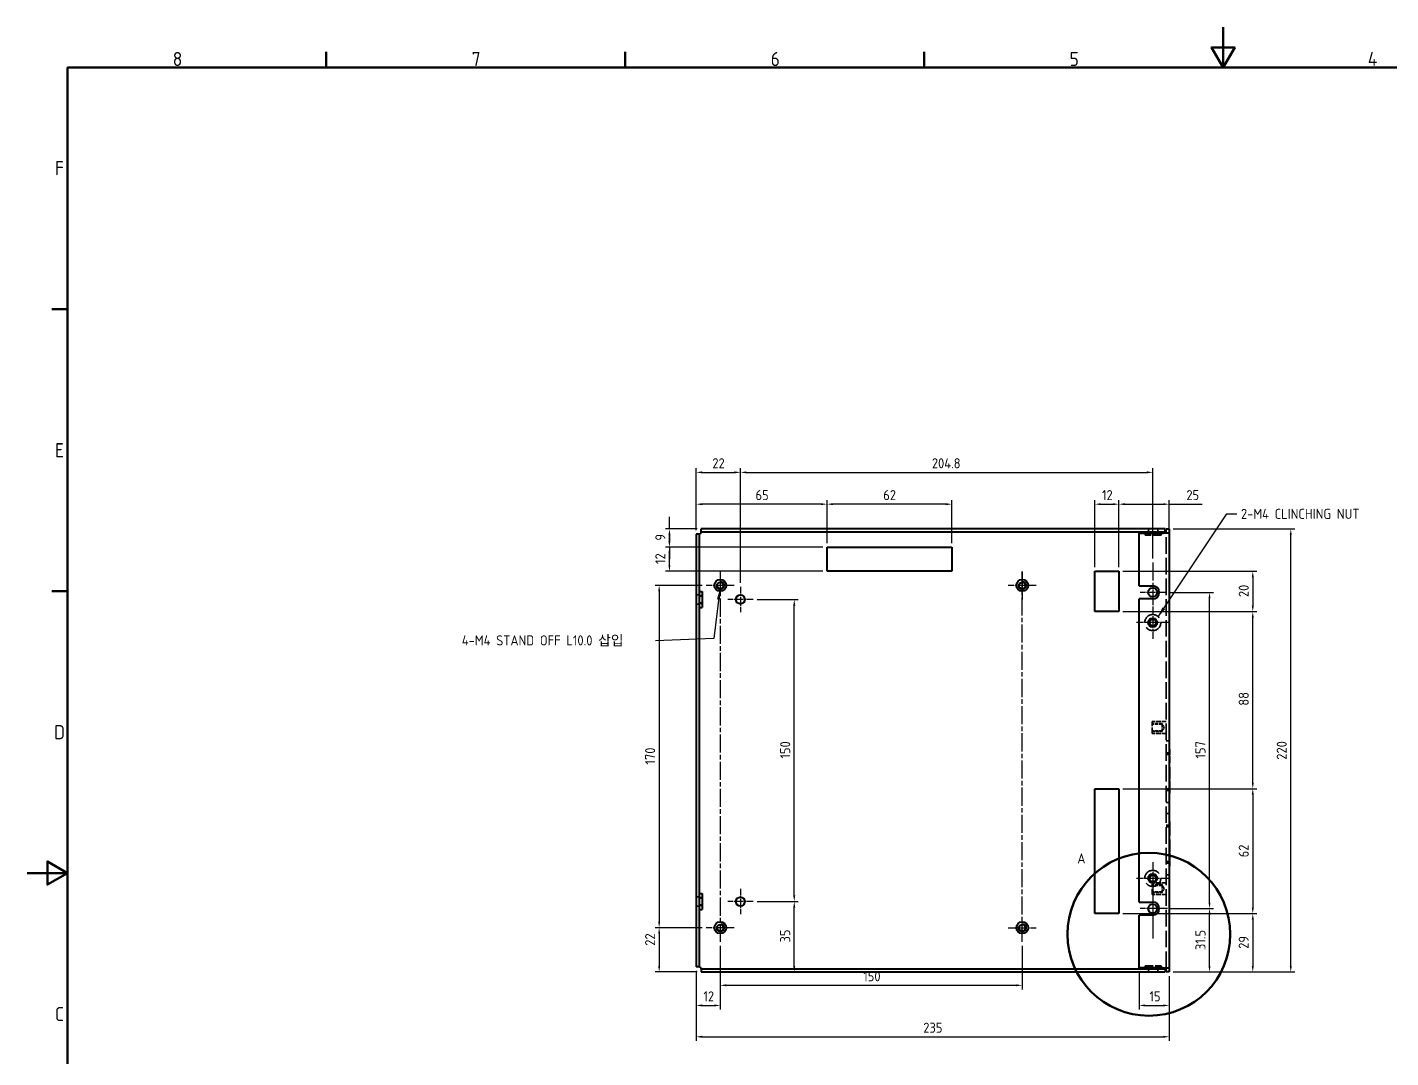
# Model space of a CAD drawing. Header units: millimetres. Extents: x 0 to 1188, y 0 to 840.
# Drawn here: x 0 to 677, y 328 to 840 of the extents above; entities that cross this region are included whole.
import ezdxf

# ---------------------------------------------------------------- set-up
doc = ezdxf.new("R2010")
doc.units = ezdxf.units.MM
doc.header["$LTSCALE"] = 2
doc.linetypes.add('CHAIN', pattern=[0.3543, 0.2362, -0.0295, 0.0591, -0.0295])
doc.linetypes.add('DASHED', pattern=[0.2067, 0.1654, -0.0413])
doc.layers.get('0').update_dxf_attribs({"color": 3, "lineweight": 25})
for name, color, linetype, lineweight in [('가려진 것(ISO)', 2, 'DASHED', 35), ('가시적인 것(ISO)', 3, 'Continuous', 40), ('가시적인 좁은 것(ISO)', 3, 'Continuous', 35), ('경계(ISO)', 7, 'Continuous', 50), ('기호(ISO)', 5, 'Continuous', 25), ('상세 경계(JIS)', 3, 'Continuous', 50), ('중심 표식(ISO)', 1, 'Continuous', 25), ('중심선(ISO)', 1, 'Continuous', 25), ('치수(ISO)', 2, 'Continuous', 25)]:
    doc.layers.add(name, color=color, linetype=linetype, lineweight=lineweight)
doc.styles.add('ISO Proportiona M2B', font='isocp.shx')
doc.styles.add('문자 텍스트_PSTEK_POSCO', font='isocp.shx')
doc.styles.add('치수 텍스트_PSTEK_POSCO', font='isocp.shx')
doc.dimstyles.new('치수_PSTEK_POSCO', dxfattribs={"dimscale": 2, "dimtxt": 2.5, "dimasz": 1.5, "dimexe": 1, "dimexo": 1, "dimgap": 1, "dimtad": 1, "dimrnd": 1e-08, "dimdsep": 46, "dimtxsty": '치수 텍스트_PSTEK_POSCO', "dimcen": 0.09, "dimdle": 10, "dimclrd": 7, "dimclre": 7, "dimclrt": 2, "dimadec": 1, "dimazin": 2, "dimtfac": 1, "dimtmove": 0, "dimatfit": 3, "dimfxl": 0, "dimtolj": 1, "dimlwd": -1, "dimlwe": -1, "dimarcsym": 0})
doc.dimstyles.new('치수_PSTEK_POSCO$7', dxfattribs={"dimscale": 2, "dimtxt": 2.5, "dimasz": 2.5, "dimexe": 1, "dimexo": 1, "dimgap": 1, "dimtad": 1, "dimrnd": 1e-08, "dimdsep": 46, "dimtxsty": '치수 텍스트_PSTEK_POSCO', "dimcen": 0.09, "dimdle": 10, "dimclrd": 7, "dimclre": 7, "dimclrt": 2, "dimadec": 1, "dimazin": 2, "dimtfac": 1, "dimtmove": 0, "dimatfit": 3, "dimfxl": 0, "dimtolj": 1, "dimlwd": -1, "dimlwe": -1, "dimarcsym": 0})

# ---------------------------------------------------------------- blocks, each defined once
blk = doc.blocks.new('경계 Default Border')
at = {"layer": '경계(ISO)'}
for p, q in [((74.25, 410), (74.25, 413.9)), ((148.5, 410), (148.5, 413.9)), ((222.75, 410), (222.75, 413.9)), ((10, 350), (6.1, 350)), ((10, 280), (6.1, 280))]:
    blk.add_line(p, q, dxfattribs=at)
at = {"layer": '경계(ISO)', "flags": 128}
for points in [[(297, 420), (297, 410), (294.11, 415), (299.89, 415), (297, 410)], [(10, 10), (10, 410), (584, 410), (584, 10), (10, 10)], [(0, 210), (10, 210), (5, 212.89), (5, 207.11), (10, 210)]]:
    blk.add_lwpolyline(points, dxfattribs=at)
at = {"layer": '경계(ISO)', "color": 2, "char_height": 3.5, "attachment_point": 7, "style": '문자 텍스트_PSTEK_POSCO'}
for s, insert in [('8', (36.13, 410.37)), ('7', (110.38, 410.39)), ('6', (184.63, 410.37)), ('5', (258.88, 410.37)), ('4', (332.93, 410.4)), ('F', (6.85, 383.25)), ('E', (6.85, 313.22)), ('D', (6.66, 243.22)), ('C', (6.85, 173.22))]:
    blk.add_mtext(s, dxfattribs=dict(at, insert=insert))
blk = doc.blocks.new('*D27')
at = {"layer": 'Defpoints', "color": 0, "transparency": 16777216}
for p in [(332.24, 373.4), (567.24, 370.84), (567.24, 338.67)]:
    blk.add_point(p, dxfattribs=at)
at = {"layer": '치수(ISO)', "color": 7, "transparency": 16777216}
for p, q in [((332.24, 371.4), (332.24, 336.67)), ((567.24, 368.84), (567.24, 336.67)), ((335.24, 338.67), (564.24, 338.67))]:
    blk.add_line(p, q, dxfattribs=at)
for points in [[(335.24, 339.17), (335.24, 338.17), (332.24, 338.67)], [(564.24, 339.17), (564.24, 338.17), (567.24, 338.67)]]:
    blk.add_solid(points, dxfattribs=at)
at = {"layer": '치수(ISO)', "color": 2, "transparency": 16777216, "insert": (445.07, 343.17), "char_height": 5, "attachment_point": 4, "style": '치수 텍스트_PSTEK_POSCO'}
blk.add_mtext('\\A1;235', dxfattribs=at)
blk = doc.blocks.new('*D28')
at = {"layer": 'Defpoints', "color": 0, "transparency": 16777216}
for p in [(344.24, 385.89), (332.24, 373.4), (344.24, 354.23)]:
    blk.add_point(p, dxfattribs=at)
at = {"layer": '치수(ISO)', "color": 7, "transparency": 16777216}
for p, q in [((344.24, 383.89), (344.24, 352.23)), ((332.24, 371.4), (332.24, 352.23)), ((335.24, 354.23), (341.24, 354.23))]:
    blk.add_line(p, q, dxfattribs=at)
for points in [[(335.24, 354.73), (335.24, 353.73), (332.24, 354.23)], [(341.24, 354.73), (341.24, 353.73), (344.24, 354.23)]]:
    blk.add_solid(points, dxfattribs=at)
at = {"layer": '치수(ISO)', "color": 2, "transparency": 16777216, "insert": (335.84, 358.73), "char_height": 5, "attachment_point": 4, "style": '치수 텍스트_PSTEK_POSCO'}
blk.add_mtext('\\A1;12', dxfattribs=at)
blk = doc.blocks.new('*D29')
at = {"layer": 'Defpoints', "color": 0, "transparency": 16777216}
for p in [(344.24, 385.89), (494.24, 385.89), (494.24, 364.23)]:
    blk.add_point(p, dxfattribs=at)
at = {"layer": '치수(ISO)', "color": 7, "transparency": 16777216}
for p, q in [((344.24, 383.89), (344.24, 362.23)), ((494.24, 383.89), (494.24, 362.23)), ((347.24, 364.23), (491.24, 364.23))]:
    blk.add_line(p, q, dxfattribs=at)
for points in [[(347.24, 364.73), (347.24, 363.73), (344.24, 364.23)], [(491.24, 364.73), (491.24, 363.73), (494.24, 364.23)]]:
    blk.add_solid(points, dxfattribs=at)
at = {"layer": '치수(ISO)', "color": 2, "transparency": 16777216, "insert": (415.24, 368.73), "char_height": 5, "attachment_point": 4, "style": '치수 텍스트_PSTEK_POSCO'}
blk.add_mtext('\\A1;150', dxfattribs=at)
blk = doc.blocks.new('*D30')
at = {"layer": 'Defpoints', "color": 0, "transparency": 16777216}
for p in [(552.24, 372.84), (567.24, 370.84), (567.24, 354.23)]:
    blk.add_point(p, dxfattribs=at)
at = {"layer": '치수(ISO)', "color": 7, "transparency": 16777216}
for p, q in [((552.24, 370.84), (552.24, 352.23)), ((567.24, 368.84), (567.24, 352.23)), ((555.24, 354.23), (564.24, 354.23))]:
    blk.add_line(p, q, dxfattribs=at)
for points in [[(555.24, 354.73), (555.24, 353.73), (552.24, 354.23)], [(564.24, 354.73), (564.24, 353.73), (567.24, 354.23)]]:
    blk.add_solid(points, dxfattribs=at)
at = {"layer": '치수(ISO)', "color": 2, "transparency": 16777216, "insert": (557.39, 358.73), "char_height": 5, "attachment_point": 4, "style": '치수 텍스트_PSTEK_POSCO'}
blk.add_mtext('\\A1;15', dxfattribs=at)
blk = doc.blocks.new('*D31')
at = {"layer": 'Defpoints', "color": 0, "transparency": 16777216}
for p in [(337.29, 562.84), (313.88, 392.84), (337.29, 392.84)]:
    blk.add_point(p, dxfattribs=at)
at = {"layer": '치수(ISO)', "color": 7, "transparency": 16777216}
for p, q in [((335.29, 562.84), (311.88, 562.84)), ((313.88, 559.84), (313.88, 395.84)), ((335.29, 392.84), (311.88, 392.84))]:
    blk.add_line(p, q, dxfattribs=at)
for points in [[(313.38, 559.84), (314.38, 559.84), (313.88, 562.84)], [(313.38, 395.84), (314.38, 395.84), (313.88, 392.84)]]:
    blk.add_solid(points, dxfattribs=at)
at = {"layer": '치수(ISO)', "color": 2, "transparency": 16777216, "insert": (309.38, 473.84), "char_height": 5, "attachment_point": 4, "rotation": 90, "style": '치수 텍스트_PSTEK_POSCO'}
blk.add_mtext('\\A1;170', dxfattribs=at)
blk = doc.blocks.new('*D32')
at = {"layer": 'Defpoints', "color": 0, "transparency": 16777216}
for p in [(337.29, 392.84), (313.88, 370.84), (334.8, 370.84)]:
    blk.add_point(p, dxfattribs=at)
at = {"layer": '치수(ISO)', "color": 7, "transparency": 16777216}
for p, q in [((335.29, 392.84), (311.88, 392.84)), ((313.88, 389.84), (313.88, 373.84)), ((332.8, 370.84), (311.88, 370.84))]:
    blk.add_line(p, q, dxfattribs=at)
for points in [[(313.38, 389.84), (314.38, 389.84), (313.88, 392.84)], [(313.38, 373.84), (314.38, 373.84), (313.88, 370.84)]]:
    blk.add_solid(points, dxfattribs=at)
at = {"layer": '치수(ISO)', "color": 2, "transparency": 16777216, "insert": (309.38, 383.88), "char_height": 5, "attachment_point": 4, "rotation": 90, "style": '치수 텍스트_PSTEK_POSCO'}
blk.add_mtext('\\A1;22', dxfattribs=at)
blk = doc.blocks.new('*D33')
at = {"layer": 'Defpoints', "color": 0, "transparency": 16777216}
for p in [(567.24, 590.84), (627.6, 590.84), (567.24, 370.84)]:
    blk.add_point(p, dxfattribs=at)
at = {"layer": '치수(ISO)', "color": 7, "transparency": 16777216}
for p, q in [((569.24, 590.84), (629.6, 590.84)), ((627.6, 373.84), (627.6, 587.84)), ((569.24, 370.84), (629.6, 370.84))]:
    blk.add_line(p, q, dxfattribs=at)
for points in [[(627.1, 587.84), (628.1, 587.84), (627.6, 590.84)], [(627.1, 373.84), (628.1, 373.84), (627.6, 370.84)]]:
    blk.add_solid(points, dxfattribs=at)
at = {"layer": '치수(ISO)', "color": 2, "transparency": 16777216, "insert": (623.1, 476.27), "char_height": 5, "attachment_point": 4, "rotation": 90, "style": '치수 텍스트_PSTEK_POSCO'}
blk.add_mtext('\\A1;220', dxfattribs=at)
blk = doc.blocks.new('*D34')
at = {"layer": 'Defpoints', "color": 0, "transparency": 16777216}
for p in [(565.29, 402.34), (587.24, 402.34), (567.24, 370.84)]:
    blk.add_point(p, dxfattribs=at)
at = {"layer": '치수(ISO)', "color": 7, "transparency": 16777216}
for p, q in [((567.29, 402.34), (589.24, 402.34)), ((587.24, 373.84), (587.24, 399.34)), ((569.24, 370.84), (589.24, 370.84))]:
    blk.add_line(p, q, dxfattribs=at)
for points in [[(586.74, 399.34), (587.74, 399.34), (587.24, 402.34)], [(586.74, 373.84), (587.74, 373.84), (587.24, 370.84)]]:
    blk.add_solid(points, dxfattribs=at)
at = {"layer": '치수(ISO)', "color": 2, "transparency": 16777216, "insert": (582.74, 381.74), "char_height": 5, "attachment_point": 4, "rotation": 90, "style": '치수 텍스트_PSTEK_POSCO'}
blk.add_mtext('\\A1;31.5', dxfattribs=at)
blk = doc.blocks.new('*D35')
at = {"layer": 'Defpoints', "color": 0, "transparency": 16777216}
for p in [(565.29, 559.34), (587.24, 559.34), (566.29, 402.34)]:
    blk.add_point(p, dxfattribs=at)
at = {"layer": '치수(ISO)', "color": 7, "transparency": 16777216}
for p, q in [((567.29, 559.34), (589.24, 559.34)), ((587.24, 405.34), (587.24, 556.34)), ((568.29, 402.34), (589.24, 402.34))]:
    blk.add_line(p, q, dxfattribs=at)
for points in [[(586.74, 556.34), (587.74, 556.34), (587.24, 559.34)], [(586.74, 405.34), (587.74, 405.34), (587.24, 402.34)]]:
    blk.add_solid(points, dxfattribs=at)
at = {"layer": '치수(ISO)', "color": 2, "transparency": 16777216, "insert": (582.74, 476.84), "char_height": 5, "attachment_point": 4, "rotation": 90, "style": '치수 텍스트_PSTEK_POSCO'}
blk.add_mtext('\\A1;157', dxfattribs=at)
blk = doc.blocks.new('2dDetail0')
at = {"layer": '상세 경계(JIS)'}
blk.add_circle((278.56, 194.79), 20.22, dxfattribs=at)
at = {"layer": '상세 경계(JIS)', "insert": (260.79, 212.36), "char_height": 2.5, "attachment_point": 7, "style": 'ISO Proportiona M2B'}
blk.add_mtext('A', dxfattribs=at)
blk = doc.blocks.new('*D45')
at = {"layer": 'Defpoints', "color": 0, "transparency": 16777216}
for p in [(542.24, 603.16), (530.24, 569.84), (542.24, 569.84)]:
    blk.add_point(p, dxfattribs=at)
at = {"layer": '치수(ISO)', "color": 7, "transparency": 16777216}
for p, q in [((530.24, 571.84), (530.24, 605.16)), ((533.24, 603.16), (539.24, 603.16)), ((542.24, 571.84), (542.24, 605.16))]:
    blk.add_line(p, q, dxfattribs=at)
for points in [[(533.24, 603.66), (533.24, 602.66), (530.24, 603.16)], [(539.24, 603.66), (539.24, 602.66), (542.24, 603.16)]]:
    blk.add_solid(points, dxfattribs=at)
at = {"layer": '치수(ISO)', "color": 2, "transparency": 16777216, "insert": (533.84, 607.66), "char_height": 5, "attachment_point": 4, "style": '치수 텍스트_PSTEK_POSCO'}
blk.add_mtext('\\A1;12', dxfattribs=at)
blk = doc.blocks.new('*D46')
at = {"layer": 'Defpoints', "color": 0, "transparency": 16777216}
for p in [(542.24, 461.84), (542.24, 399.84), (608.72, 399.84)]:
    blk.add_point(p, dxfattribs=at)
at = {"layer": '치수(ISO)', "color": 7, "transparency": 16777216}
for p, q in [((544.24, 461.84), (610.72, 461.84)), ((608.72, 458.84), (608.72, 402.84)), ((544.24, 399.84), (610.72, 399.84))]:
    blk.add_line(p, q, dxfattribs=at)
for points in [[(608.22, 458.84), (609.22, 458.84), (608.72, 461.84)], [(608.22, 402.84), (609.22, 402.84), (608.72, 399.84)]]:
    blk.add_solid(points, dxfattribs=at)
at = {"layer": '치수(ISO)', "color": 2, "transparency": 16777216, "insert": (604.22, 427.79), "char_height": 5, "attachment_point": 4, "rotation": 90, "style": '치수 텍스트_PSTEK_POSCO'}
blk.add_mtext('\\A1;62', dxfattribs=at)
blk = doc.blocks.new('*D47')
at = {"layer": 'Defpoints', "color": 0, "transparency": 16777216}
for p in [(567.24, 603.16), (567.24, 588.84), (542.24, 569.84)]:
    blk.add_point(p, dxfattribs=at)
at = {"layer": '치수(ISO)', "color": 7, "transparency": 16777216}
for p, q in [((542.24, 571.84), (542.24, 605.16)), ((545.24, 603.16), (564.24, 603.16)), ((567.24, 590.84), (567.24, 605.16)), ((567.24, 603.16), (583.59, 603.16))]:
    blk.add_line(p, q, dxfattribs=at)
for points in [[(545.24, 603.66), (545.24, 602.66), (542.24, 603.16)], [(564.24, 603.66), (564.24, 602.66), (567.24, 603.16)]]:
    blk.add_solid(points, dxfattribs=at)
at = {"layer": '치수(ISO)', "color": 2, "transparency": 16777216, "insert": (575.75, 607.66), "char_height": 5, "attachment_point": 4, "style": '치수 텍스트_PSTEK_POSCO'}
blk.add_mtext('\\A1;25', dxfattribs=at)
blk = doc.blocks.new('*D48')
at = {"layer": 'Defpoints', "color": 0, "transparency": 16777216}
for p in [(542.24, 399.84), (567.24, 370.84), (608.72, 370.84)]:
    blk.add_point(p, dxfattribs=at)
at = {"layer": '치수(ISO)', "color": 7, "transparency": 16777216}
for p, q in [((544.24, 399.84), (610.72, 399.84)), ((608.72, 396.84), (608.72, 373.84)), ((569.24, 370.84), (610.72, 370.84))]:
    blk.add_line(p, q, dxfattribs=at)
for points in [[(608.22, 396.84), (609.22, 396.84), (608.72, 399.84)], [(608.22, 373.84), (609.22, 373.84), (608.72, 370.84)]]:
    blk.add_solid(points, dxfattribs=at)
at = {"layer": '치수(ISO)', "color": 2, "transparency": 16777216, "insert": (604.22, 382.35), "char_height": 5, "attachment_point": 4, "rotation": 90, "style": '치수 텍스트_PSTEK_POSCO'}
blk.add_mtext('\\A1;29', dxfattribs=at)
blk = doc.blocks.new('*D65')
at = {"layer": 'Defpoints', "color": 0, "transparency": 16777216}
for p in [(559.04, 618.97), (559.04, 574.25), (354.24, 562.09)]:
    blk.add_point(p, dxfattribs=at)
at = {"layer": '치수(ISO)', "color": 7, "transparency": 16777216}
for p, q in [((354.24, 564.09), (354.24, 620.97)), ((357.24, 618.97), (556.04, 618.97)), ((559.04, 576.25), (559.04, 620.97))]:
    blk.add_line(p, q, dxfattribs=at)
for points in [[(357.24, 619.47), (357.24, 618.47), (354.24, 618.97)], [(556.04, 619.47), (556.04, 618.47), (559.04, 618.97)]]:
    blk.add_solid(points, dxfattribs=at)
at = {"layer": '치수(ISO)', "color": 2, "transparency": 16777216, "insert": (449.33, 623.47), "char_height": 5, "attachment_point": 4, "style": '치수 텍스트_PSTEK_POSCO'}
blk.add_mtext('\\A1;204.8', dxfattribs=at)
blk = doc.blocks.new('*D66')
at = {"layer": 'Defpoints', "color": 0, "transparency": 16777216}
for p in [(354.24, 618.97), (332.24, 588.28), (354.24, 562.09)]:
    blk.add_point(p, dxfattribs=at)
at = {"layer": '치수(ISO)', "color": 7, "transparency": 16777216}
for p, q in [((332.24, 590.28), (332.24, 620.97)), ((335.24, 618.97), (351.24, 618.97)), ((354.24, 564.09), (354.24, 620.97))]:
    blk.add_line(p, q, dxfattribs=at)
for points in [[(335.24, 619.47), (335.24, 618.47), (332.24, 618.97)], [(351.24, 619.47), (351.24, 618.47), (354.24, 618.97)]]:
    blk.add_solid(points, dxfattribs=at)
at = {"layer": '치수(ISO)', "color": 2, "transparency": 16777216, "insert": (340.28, 623.47), "char_height": 5, "attachment_point": 4, "style": '치수 텍스트_PSTEK_POSCO'}
blk.add_mtext('\\A1;22', dxfattribs=at)
blk = doc.blocks.new('*D67')
at = {"layer": 'Defpoints', "color": 0, "transparency": 16777216}
for p in [(397.24, 603.16), (397.24, 581.84), (459.24, 581.84)]:
    blk.add_point(p, dxfattribs=at)
at = {"layer": '치수(ISO)', "color": 7, "transparency": 16777216}
for p, q in [((397.24, 583.84), (397.24, 605.16)), ((456.24, 603.16), (400.24, 603.16)), ((459.24, 583.84), (459.24, 605.16))]:
    blk.add_line(p, q, dxfattribs=at)
for points in [[(400.24, 603.66), (400.24, 602.66), (397.24, 603.16)], [(456.24, 603.66), (456.24, 602.66), (459.24, 603.16)]]:
    blk.add_solid(points, dxfattribs=at)
at = {"layer": '치수(ISO)', "color": 2, "transparency": 16777216, "insert": (425.19, 607.66), "char_height": 5, "attachment_point": 4, "style": '치수 텍스트_PSTEK_POSCO'}
blk.add_mtext('\\A1;62', dxfattribs=at)
blk = doc.blocks.new('*D68')
at = {"layer": 'Defpoints', "color": 0, "transparency": 16777216}
for p in [(318.97, 581.84), (397.24, 581.84), (397.24, 569.84)]:
    blk.add_point(p, dxfattribs=at)
at = {"layer": '치수(ISO)', "color": 7, "transparency": 16777216}
for p, q in [((395.24, 581.84), (316.97, 581.84)), ((318.97, 572.84), (318.97, 578.84)), ((395.24, 569.84), (316.97, 569.84))]:
    blk.add_line(p, q, dxfattribs=at)
for points in [[(318.47, 578.84), (319.47, 578.84), (318.97, 581.84)], [(318.47, 572.84), (319.47, 572.84), (318.97, 569.84)]]:
    blk.add_solid(points, dxfattribs=at)
at = {"layer": '치수(ISO)', "color": 2, "transparency": 16777216, "insert": (314.47, 573.44), "char_height": 5, "attachment_point": 4, "rotation": 90, "style": '치수 텍스트_PSTEK_POSCO'}
blk.add_mtext('\\A1;12', dxfattribs=at)
blk = doc.blocks.new('*D69')
at = {"layer": 'Defpoints', "color": 0, "transparency": 16777216}
for p in [(332.24, 603.16), (332.24, 588.28), (397.24, 581.84)]:
    blk.add_point(p, dxfattribs=at)
at = {"layer": '치수(ISO)', "color": 7, "transparency": 16777216}
for p, q in [((332.24, 590.28), (332.24, 605.16)), ((394.24, 603.16), (335.24, 603.16)), ((397.24, 583.84), (397.24, 605.16))]:
    blk.add_line(p, q, dxfattribs=at)
for points in [[(335.24, 603.66), (335.24, 602.66), (332.24, 603.16)], [(394.24, 603.66), (394.24, 602.66), (397.24, 603.16)]]:
    blk.add_solid(points, dxfattribs=at)
at = {"layer": '치수(ISO)', "color": 2, "transparency": 16777216, "insert": (361.74, 607.66), "char_height": 5, "attachment_point": 4, "style": '치수 텍스트_PSTEK_POSCO'}
blk.add_mtext('\\A1;65', dxfattribs=at)
blk = doc.blocks.new('*D70')
at = {"layer": 'Defpoints', "color": 0, "transparency": 16777216}
for p in [(542.24, 549.84), (608.72, 549.84), (542.24, 461.84)]:
    blk.add_point(p, dxfattribs=at)
at = {"layer": '치수(ISO)', "color": 7, "transparency": 16777216}
for p, q in [((544.24, 549.84), (610.72, 549.84)), ((608.72, 464.84), (608.72, 546.84)), ((544.24, 461.84), (610.72, 461.84))]:
    blk.add_line(p, q, dxfattribs=at)
for points in [[(608.22, 546.84), (609.22, 546.84), (608.72, 549.84)], [(608.22, 464.84), (609.22, 464.84), (608.72, 461.84)]]:
    blk.add_solid(points, dxfattribs=at)
at = {"layer": '치수(ISO)', "color": 2, "transparency": 16777216, "insert": (604.22, 503.09), "char_height": 5, "attachment_point": 4, "rotation": 90, "style": '치수 텍스트_PSTEK_POSCO'}
blk.add_mtext('\\A1;88', dxfattribs=at)
blk = doc.blocks.new('*D71')
at = {"layer": 'Defpoints', "color": 0, "transparency": 16777216}
for p in [(542.24, 569.84), (542.24, 549.84), (608.72, 549.84)]:
    blk.add_point(p, dxfattribs=at)
at = {"layer": '치수(ISO)', "color": 7, "transparency": 16777216}
for p, q in [((544.24, 569.84), (610.72, 569.84)), ((608.72, 566.84), (608.72, 552.84)), ((544.24, 549.84), (610.72, 549.84))]:
    blk.add_line(p, q, dxfattribs=at)
for points in [[(608.22, 566.84), (609.22, 566.84), (608.72, 569.84)], [(608.22, 552.84), (609.22, 552.84), (608.72, 549.84)]]:
    blk.add_solid(points, dxfattribs=at)
at = {"layer": '치수(ISO)', "color": 2, "transparency": 16777216, "insert": (604.22, 557.02), "char_height": 5, "attachment_point": 4, "rotation": 90, "style": '치수 텍스트_PSTEK_POSCO'}
blk.add_mtext('\\A1;20', dxfattribs=at)
blk = doc.blocks.new('*D72')
at = {"layer": 'Defpoints', "color": 0, "transparency": 16777216}
for p in [(334.8, 590.84), (318.97, 581.84), (397.24, 581.84)]:
    blk.add_point(p, dxfattribs=at)
at = {"layer": '치수(ISO)', "color": 7, "transparency": 16777216}
for p, q in [((318.97, 593.84), (318.97, 596.84)), ((332.8, 590.84), (316.97, 590.84)), ((318.97, 590.84), (318.97, 593.84)), ((318.97, 587.84), (318.97, 584.84)), ((318.97, 584.84), (318.97, 587.84)), ((395.24, 581.84), (316.97, 581.84)), ((318.97, 581.84), (318.97, 578.84)), ((318.97, 578.84), (318.97, 575.84))]:
    blk.add_line(p, q, dxfattribs=at)
for points in [[(318.47, 587.84), (319.47, 587.84), (318.97, 590.84)], [(318.47, 584.84), (319.47, 584.84), (318.97, 581.84)]]:
    blk.add_solid(points, dxfattribs=at)
at = {"layer": '치수(ISO)', "color": 2, "transparency": 16777216, "insert": (314.47, 585.07), "char_height": 5, "attachment_point": 4, "rotation": 90, "style": '치수 텍스트_PSTEK_POSCO'}
blk.add_mtext('\\A1;9', dxfattribs=at)
blk = doc.blocks.new('*D73')
at = {"layer": 'Defpoints', "color": 0, "transparency": 16777216}
for p in [(360.49, 405.84), (380.96, 405.84), (334.8, 370.84)]:
    blk.add_point(p, dxfattribs=at)
at = {"layer": '치수(ISO)', "color": 7, "transparency": 16777216}
for p, q in [((362.49, 405.84), (382.96, 405.84)), ((380.96, 373.84), (380.96, 402.84))]:
    blk.add_line(p, q, dxfattribs=at)
for points in [[(380.46, 402.84), (381.46, 402.84), (380.96, 405.84)], [(380.46, 373.84), (381.46, 373.84), (380.96, 370.84)]]:
    blk.add_solid(points, dxfattribs=at)
at = {"layer": '치수(ISO)', "color": 2, "transparency": 16777216, "insert": (376.46, 385.49), "char_height": 5, "attachment_point": 4, "rotation": 90, "style": '치수 텍스트_PSTEK_POSCO'}
blk.add_mtext('\\A1;35', dxfattribs=at)
blk = doc.blocks.new('*D74')
at = {"layer": 'Defpoints', "color": 0, "transparency": 16777216}
for p in [(360.49, 555.84), (380.96, 555.84), (360.49, 405.84)]:
    blk.add_point(p, dxfattribs=at)
at = {"layer": '치수(ISO)', "color": 7, "transparency": 16777216}
for p, q in [((362.49, 555.84), (382.96, 555.84)), ((380.96, 408.84), (380.96, 552.84)), ((362.49, 405.84), (382.96, 405.84))]:
    blk.add_line(p, q, dxfattribs=at)
for points in [[(380.46, 552.84), (381.46, 552.84), (380.96, 555.84)], [(380.46, 408.84), (381.46, 408.84), (380.96, 405.84)]]:
    blk.add_solid(points, dxfattribs=at)
at = {"layer": '치수(ISO)', "color": 2, "transparency": 16777216, "insert": (376.46, 476.84), "char_height": 5, "attachment_point": 4, "rotation": 90, "style": '치수 텍스트_PSTEK_POSCO'}
blk.add_mtext('\\A1;150', dxfattribs=at)

msp = doc.modelspace()

# ---------------------------------------------------------------- linework, layer by layer
at = {"layer": '가려진 것(ISO)', "ltscale": 1.428422}
for p, q in [((556.99, 590.839), (556.99, 589.339)), ((557.24, 589.339), (557.24, 587.839)), ((557.619, 587.839), (557.619, 589.339)), ((560.861, 587.839), (560.861, 589.339)), ((561.24, 587.839), (561.24, 589.339)), ((561.49, 590.839), (561.49, 589.339)), ((333.74, 558.089), (332.24, 558.089)), ((335.24, 557.839), (333.74, 557.839)), ((333.74, 557.46), (335.24, 557.46)), ((333.74, 553.589), (332.24, 553.589)), ((333.74, 554.218), (335.24, 554.218)), ((333.74, 553.839), (335.24, 553.839)), ((567.24, 485.589), (565.74, 485.589)), ((567.24, 479.746), (565.74, 479.746)), ((565.74, 479.574), (567.24, 479.574)), ((567.24, 478.904), (565.74, 478.904)), ((565.74, 461.774), (567.24, 461.774)), ((567.24, 461.104), (565.74, 461.104)), ((567.24, 460.933), (565.74, 460.933)), ((567.24, 455.089), (565.74, 455.089)), ((567.24, 449.589), (565.74, 449.589)), ((567.24, 443.746), (565.74, 443.746)), ((565.74, 443.574), (567.24, 443.574)), ((567.24, 442.904), (565.74, 442.904)), ((565.74, 425.774), (567.24, 425.774)), ((567.24, 425.104), (565.74, 425.104)), ((567.24, 424.933), (565.74, 424.933)), ((567.24, 419.089), (565.74, 419.089)), ((333.74, 408.089), (332.24, 408.089)), ((335.24, 407.839), (333.74, 407.839)), ((333.74, 407.46), (335.24, 407.46)), ((333.74, 403.589), (332.24, 403.589)), ((333.74, 404.218), (335.24, 404.218)), ((333.74, 403.839), (335.24, 403.839)), ((557.24, 373.839), (557.24, 372.339)), ((557.619, 372.339), (557.619, 373.839)), ((560.861, 372.339), (560.861, 373.839)), ((561.24, 372.339), (561.24, 373.839)), ((556.99, 372.339), (556.99, 370.839)), ((561.49, 372.339), (561.49, 370.839))]:
    msp.add_line(p, q, dxfattribs=at)
at = {"layer": '가려진 것(ISO)', "ltscale": 0.952248}
for p, q in [((555.24, 588.839), (555.24, 587.839)), ((563.24, 588.839), (563.24, 587.839)), ((555.24, 372.839), (555.24, 373.839)), ((563.24, 372.839), (563.24, 373.839))]:
    msp.add_line(p, q, dxfattribs=at)
at = {"layer": '가려진 것(ISO)', "ltscale": 11.967462}
for p, q in [((563.24, 587.839), (555.24, 587.839)), ((555.24, 373.839), (563.24, 373.839))]:
    msp.add_line(p, q, dxfattribs=at)
at = {"layer": '가려진 것(ISO)', "ltscale": 24.880779}
msp.add_line((565.74, 372.839), (565.74, 588.839), dxfattribs=at)
at = {"layer": '가려진 것(ISO)', "ltscale": 8.825976}
for p, q in [((558.74, 489.289), (558.74, 495.189)), ((558.74, 409.289), (558.74, 415.189))]:
    msp.add_line(p, q, dxfattribs=at)
at = {"layer": '가려진 것(ISO)', "ltscale": 6.666338}
for p, q in [((565.74, 495.189), (558.74, 495.189)), ((565.74, 489.289), (558.74, 489.289)), ((565.74, 415.189), (558.74, 415.189)), ((565.74, 409.289), (558.74, 409.289))]:
    msp.add_line(p, q, dxfattribs=at)
at = {"layer": '가려진 것(ISO)', "ltscale": 4.761642}
for p, q in [((563.74, 494.239), (558.74, 494.239)), ((563.74, 493.86), (558.74, 493.86)), ((563.74, 490.618), (558.74, 490.618)), ((558.74, 490.239), (563.74, 490.239)), ((563.74, 414.239), (558.74, 414.239)), ((563.74, 413.86), (558.74, 413.86)), ((563.74, 410.618), (558.74, 410.618)), ((558.74, 410.239), (563.74, 410.239))]:
    msp.add_line(p, q, dxfattribs=at)
at = {"layer": '가려진 것(ISO)', "ltscale": 5.983681}
for p, q in [((563.74, 494.239), (563.74, 490.239)), ((563.74, 414.239), (563.74, 410.239))]:
    msp.add_line(p, q, dxfattribs=at)
at = {"layer": '가려진 것(ISO)', "ltscale": 1.800898}
for p, q in [((564.714, 492.239), (563.74, 493.86)), ((564.714, 492.239), (563.74, 490.618)), ((564.714, 412.239), (563.74, 413.86)), ((564.714, 412.239), (563.74, 410.618))]:
    msp.add_line(p, q, dxfattribs=at)
at = {"layer": '가려진 것(ISO)', "ltscale": 0.095135}
for p, q in [((567.24, 480.919), (567.34, 480.919)), ((567.24, 480.731), (567.34, 480.731)), ((567.24, 480.725), (567.34, 480.725)), ((567.24, 480.631), (567.34, 480.631)), ((567.24, 480.527), (567.34, 480.527)), ((567.24, 479.292), (567.34, 479.292)), ((567.24, 477.662), (567.34, 477.662)), ((567.24, 477.282), (567.34, 477.282)), ((567.24, 477.188), (567.34, 477.188)), ((567.24, 476.945), (567.34, 476.945)), ((567.24, 476.851), (567.34, 476.851)), ((567.24, 476.602), (567.34, 476.602)), ((567.24, 476.569), (567.34, 476.569)), ((567.24, 476.505), (567.34, 476.505)), ((567.24, 476.223), (567.34, 476.223)), ((567.24, 476.203), (567.34, 476.203)), ((567.24, 476.109), (567.34, 476.109)), ((567.24, 475.859), (567.34, 475.859)), ((567.24, 475.772), (567.34, 475.772)), ((567.24, 475.762), (567.34, 475.762)), ((567.24, 475.519), (567.34, 475.519)), ((567.24, 475.49), (567.34, 475.49)), ((567.24, 475.425), (567.34, 475.425)), ((567.24, 475.143), (567.34, 475.143)), ((567.24, 471.292), (567.34, 471.292)), ((567.24, 470.761), (567.34, 470.761)), ((567.24, 469.509), (567.34, 469.509)), ((567.24, 468.819), (567.34, 468.819)), ((567.24, 468.362), (567.34, 468.362)), ((567.24, 468.135), (567.34, 468.135)), ((567.24, 468.086), (567.34, 468.086)), ((567.24, 467.555), (567.34, 467.555)), ((567.24, 466.945), (567.34, 466.945)), ((567.24, 465.276), (567.34, 465.276)), ((567.24, 462.848), (567.34, 462.848)), ((567.24, 461.461), (567.34, 461.461)), ((567.24, 461.234), (567.34, 461.234)), ((567.24, 460.018), (567.34, 460.018)), ((567.24, 445.065), (567.34, 445.065)), ((567.24, 444.702), (567.34, 444.702)), ((567.24, 444.556), (567.34, 444.556)), ((567.24, 443.937), (567.34, 443.937)), ((567.24, 443.321), (567.34, 443.321)), ((567.24, 443.176), (567.34, 443.176)), ((567.24, 442.812), (567.34, 442.812)), ((567.24, 441.607), (567.34, 441.607)), ((567.24, 441.227), (567.34, 441.227)), ((567.24, 441.133), (567.34, 441.133)), ((567.24, 440.89), (567.34, 440.89)), ((567.24, 440.796), (567.34, 440.796)), ((567.24, 440.547), (567.34, 440.547)), ((567.24, 440.514), (567.34, 440.514)), ((567.24, 440.449), (567.34, 440.449)), ((567.24, 440.167), (567.34, 440.167)), ((567.24, 440.148), (567.34, 440.148)), ((567.24, 440.054), (567.34, 440.054)), ((567.24, 439.804), (567.34, 439.804)), ((567.24, 439.717), (567.34, 439.717)), ((567.24, 439.707), (567.34, 439.707)), ((567.24, 439.464), (567.34, 439.464)), ((567.24, 439.435), (567.34, 439.435)), ((567.24, 439.37), (567.34, 439.37)), ((567.24, 439.088), (567.34, 439.088)), ((567.24, 435.237), (567.34, 435.237)), ((567.24, 434.706), (567.34, 434.706)), ((567.24, 433.454), (567.34, 433.454)), ((567.24, 432.764), (567.34, 432.764)), ((567.24, 432.307), (567.34, 432.307)), ((567.24, 432.08), (567.34, 432.08)), ((567.24, 432.031), (567.34, 432.031)), ((567.24, 431.5), (567.34, 431.5)), ((567.24, 430.89), (567.34, 430.89)), ((567.24, 429.221), (567.34, 429.221)), ((567.24, 426.793), (567.34, 426.793)), ((567.24, 425.406), (567.34, 425.406)), ((567.24, 425.179), (567.34, 425.179)), ((567.24, 423.963), (567.34, 423.963))]:
    msp.add_line(p, q, dxfattribs=at)
at = {"layer": '가려진 것(ISO)', "ltscale": 30.397606}
for centre in [(559.04, 544.339), (559.04, 417.339)]:
    msp.add_circle(centre, 4, dxfattribs=at)
at = {"layer": '가시적인 것(ISO)'}
for p, q in [((565.24, 590.839), (334.8, 590.839)), ((334.8, 589.339), (334.8, 590.839)), ((565.24, 589.339), (334.8, 589.339)), ((334.8, 588.839), (334.8, 589.339)), ((555.24, 589.339), (555.24, 588.839)), ((563.24, 589.339), (563.24, 588.839)), ((565.24, 589.339), (565.24, 590.839)), ((565.24, 589.339), (565.24, 588.839)), ((565.74, 590.839), (567.24, 590.839)), ((565.74, 588.839), (565.74, 590.839)), ((567.24, 590.839), (567.24, 588.839)), ((332.24, 588.279), (332.24, 373.4)), ((333.74, 588.279), (332.24, 588.279)), ((333.74, 588.279), (333.74, 373.4)), ((334.24, 588.279), (333.74, 588.279)), ((334.8, 588.839), (334.24, 588.839)), ((334.24, 588.839), (334.24, 588.279)), ((552.24, 588.839), (564.24, 588.839)), ((552.24, 562.589), (552.24, 588.839)), ((567.24, 588.839), (564.24, 588.839)), ((567.24, 588.839), (567.24, 372.839)), ((397.24, 569.839), (397.24, 581.839)), ((397.24, 581.839), (459.24, 581.839)), ((459.24, 581.839), (459.24, 569.839)), ((459.24, 569.839), (397.24, 569.839)), ((530.24, 569.839), (542.24, 569.839)), ((530.24, 549.839), (530.24, 569.839)), ((542.24, 569.839), (542.24, 549.839)), ((552.24, 562.589), (559.04, 562.589)), ((333.74, 559.839), (335.24, 559.839)), ((335.24, 559.839), (335.24, 551.839)), ((559.04, 556.089), (552.24, 556.089)), ((552.24, 405.589), (552.24, 556.089)), ((333.74, 551.839), (335.24, 551.839)), ((542.24, 549.839), (530.24, 549.839)), ((567.24, 481.474), (567.34, 481.474)), ((567.24, 481.286), (567.34, 481.286)), ((567.24, 480.871), (567.34, 480.871)), ((567.24, 478.761), (567.34, 478.761)), ((567.24, 477.976), (567.34, 477.976)), ((567.24, 477.565), (567.34, 477.565)), ((567.24, 477.218), (567.34, 477.218)), ((567.24, 476.936), (567.34, 476.936)), ((567.24, 476.485), (567.34, 476.485)), ((567.24, 476.138), (567.34, 476.138)), ((567.24, 475.856), (567.34, 475.856)), ((567.24, 475.046), (567.34, 475.046)), ((567.24, 474.731), (567.34, 474.731)), ((567.34, 479.821), (567.34, 478.761)), ((567.34, 477.976), (567.34, 477.565)), ((567.34, 477.565), (567.34, 477.218)), ((567.34, 477.218), (567.34, 476.936)), ((567.34, 476.936), (567.34, 476.485)), ((567.34, 476.485), (567.34, 476.138)), ((567.34, 476.138), (567.34, 475.856)), ((567.34, 475.856), (567.34, 475.046)), ((567.34, 475.046), (567.34, 474.731)), ((567.24, 472.634), (567.34, 472.634)), ((567.24, 469.419), (567.34, 469.419)), ((567.24, 468.916), (567.34, 468.916)), ((567.34, 472.634), (567.34, 469.419)), ((567.34, 469.419), (567.34, 468.916)), ((567.34, 467.445), (567.34, 466.414)), ((530.24, 399.839), (530.24, 461.839)), ((530.24, 461.839), (542.24, 461.839)), ((542.24, 461.839), (542.24, 399.839)), ((567.24, 466.414), (567.34, 466.414)), ((567.24, 465.83), (567.34, 465.83)), ((567.24, 465.351), (567.34, 465.351)), ((567.24, 462.774), (567.34, 462.774)), ((567.24, 462.294), (567.34, 462.294)), ((567.24, 462.015), (567.34, 462.015)), ((567.24, 459.487), (567.34, 459.487)), ((567.34, 460.492), (567.34, 459.487)), ((567.24, 445.626), (567.34, 445.626)), ((567.24, 444.278), (567.34, 444.278)), ((567.24, 443.623), (567.34, 443.623)), ((567.24, 442.274), (567.34, 442.274)), ((567.24, 441.921), (567.34, 441.921)), ((567.24, 441.509), (567.34, 441.509)), ((567.24, 441.163), (567.34, 441.163)), ((567.24, 440.881), (567.34, 440.881)), ((567.24, 440.43), (567.34, 440.43)), ((567.34, 445.626), (567.34, 444.278)), ((567.34, 444.278), (567.34, 443.623)), ((567.34, 443.623), (567.34, 442.274)), ((567.34, 441.921), (567.34, 441.509)), ((567.34, 441.509), (567.34, 441.163)), ((567.34, 441.163), (567.34, 440.881)), ((567.34, 440.881), (567.34, 440.43)), ((567.34, 440.43), (567.34, 440.083)), ((567.24, 440.083), (567.34, 440.083)), ((567.24, 439.801), (567.34, 439.801)), ((567.24, 438.991), (567.34, 438.991)), ((567.24, 438.676), (567.34, 438.676)), ((567.24, 436.579), (567.34, 436.579)), ((567.34, 440.083), (567.34, 439.801)), ((567.34, 439.801), (567.34, 438.991)), ((567.34, 438.991), (567.34, 438.676)), ((567.34, 436.579), (567.34, 433.364)), ((567.24, 433.364), (567.34, 433.364)), ((567.24, 432.861), (567.34, 432.861)), ((567.24, 430.359), (567.34, 430.359)), ((567.24, 429.775), (567.34, 429.775)), ((567.24, 429.295), (567.34, 429.295)), ((567.24, 426.718), (567.34, 426.718)), ((567.34, 433.364), (567.34, 432.861)), ((567.34, 431.389), (567.34, 430.359)), ((567.24, 426.239), (567.34, 426.239)), ((567.24, 425.96), (567.34, 425.96)), ((567.24, 423.432), (567.34, 423.432)), ((567.34, 424.436), (567.34, 423.432)), ((333.74, 409.839), (335.24, 409.839)), ((335.24, 409.839), (335.24, 401.839)), ((333.74, 401.839), (335.24, 401.839)), ((542.24, 399.839), (530.24, 399.839)), ((552.24, 405.589), (559.04, 405.589)), ((559.04, 399.089), (552.24, 399.089)), ((552.24, 372.839), (552.24, 399.089)), ((333.74, 373.4), (332.24, 373.4)), ((334.24, 373.4), (333.74, 373.4)), ((334.24, 373.4), (334.24, 372.839)), ((334.24, 372.839), (334.8, 372.839)), ((334.8, 372.839), (334.8, 372.339)), ((564.24, 372.839), (552.24, 372.839)), ((555.24, 372.339), (555.24, 372.839)), ((563.24, 372.339), (563.24, 372.839)), ((564.24, 372.839), (567.24, 372.839)), ((565.24, 372.339), (565.24, 372.839)), ((565.74, 370.839), (565.74, 372.839)), ((567.24, 372.839), (567.24, 370.839)), ((334.8, 372.339), (565.24, 372.339)), ((334.8, 372.339), (334.8, 370.839)), ((334.8, 370.839), (565.24, 370.839)), ((565.24, 372.339), (565.24, 370.839)), ((567.24, 370.839), (565.74, 370.839))]:
    msp.add_line(p, q, dxfattribs=at)
for centre, radius in [((344.24, 562.839), 2.95), ((344.24, 562.839), 1.621), ((494.24, 562.839), 2.95), ((494.24, 562.839), 1.621), ((354.24, 555.839), 2.25), ((559.04, 559.339), 2.25), ((559.04, 544.339), 2.25), ((559.04, 544.339), 1.621), ((559.04, 417.339), 2.25), ((559.04, 417.339), 1.621), ((354.24, 405.839), 2.25), ((559.04, 402.339), 2.25), ((344.24, 392.839), 2.95), ((344.24, 392.839), 1.621), ((494.24, 392.839), 2.95), ((494.24, 392.839), 1.621)]:
    msp.add_circle(centre, radius, dxfattribs=at)
for centre in [(559.04, 559.339), (559.04, 402.339)]:
    msp.add_arc(centre, 3.25, 270, 90, dxfattribs=at)
for points in [[(567.34, 481.474), (567.34, 481.399), (567.34, 481.286)], [(567.34, 481.286), (567.34, 481.207), (567.34, 481.088), (567.34, 480.871)], [(567.34, 480.871), (567.34, 480.676), (567.34, 480.248), (567.34, 479.821)], [(567.34, 468.916), (567.34, 468.819), (567.34, 468.673), (567.34, 468.462)], [(567.34, 468.462), (567.34, 468.252), (567.34, 467.788), (567.34, 467.445)], [(567.34, 465.83), (567.34, 465.729), (567.34, 465.577), (567.34, 465.351)], [(567.34, 465.351), (567.34, 465.124), (567.34, 464.469), (567.34, 464.06)], [(567.34, 464.06), (567.34, 463.659), (567.34, 463.007), (567.34, 462.774)], [(567.34, 462.774), (567.34, 462.543), (567.34, 462.394), (567.34, 462.294)], [(567.34, 462.015), (567.34, 461.914), (567.34, 461.762), (567.34, 461.539)], [(567.34, 461.539), (567.34, 461.347), (567.34, 460.848), (567.34, 460.492)], [(567.34, 432.861), (567.34, 432.764), (567.34, 432.618), (567.34, 432.407)], [(567.34, 432.407), (567.34, 432.197), (567.34, 431.733), (567.34, 431.389)], [(567.34, 429.775), (567.34, 429.674), (567.34, 429.522), (567.34, 429.295)], [(567.34, 429.295), (567.34, 429.069), (567.34, 428.414), (567.34, 428.005)], [(567.34, 428.005), (567.34, 427.603), (567.34, 426.952), (567.34, 426.718)], [(567.34, 426.718), (567.34, 426.488), (567.34, 426.339), (567.34, 426.239)], [(567.34, 425.96), (567.34, 425.859), (567.34, 425.707), (567.34, 425.483)], [(567.34, 425.483), (567.34, 425.292), (567.34, 424.793), (567.34, 424.436)]]:
    msp.add_open_spline(points, degree=2, dxfattribs=at)
at = {"layer": '가시적인 좁은 것(ISO)'}
for centre, start, end in [((344.24, 562.839), 170, 80), ((494.24, 562.839), 170, 80), ((559.04, 544.339), 170, 80), ((559.04, 417.339), 100, 10), ((344.24, 392.839), 170, 80), ((494.24, 392.839), 170, 80)]:
    msp.add_arc(centre, 2, start, end, dxfattribs=at)
at = {"layer": '중심 표식(ISO)', "linetype": 'CHAIN', "ltscale": 7.722792}
for p, q in [((494.24, 569.789), (494.24, 555.889)), ((351.19, 562.839), (337.29, 562.839)), ((501.19, 562.839), (487.29, 562.839)), ((351.19, 392.839), (337.29, 392.839)), ((487.29, 392.839), (501.19, 392.839))]:
    msp.add_line(p, q, dxfattribs=at)
at = {"layer": '중심 표식(ISO)', "linetype": 'CHAIN', "ltscale": 19.051651}
for p, q in [((559.04, 574.248), (559.04, 553.089)), ((559.04, 408.589), (559.04, 387.44))]:
    msp.add_line(p, q, dxfattribs=at)
at = {"layer": '중심 표식(ISO)', "linetype": 'CHAIN', "ltscale": 6.944946}
for p, q in [((360.49, 555.839), (347.99, 555.839)), ((354.24, 562.089), (354.24, 549.589)), ((565.29, 559.339), (552.79, 559.339)), ((354.24, 412.089), (354.24, 399.589)), ((360.49, 405.839), (347.99, 405.839)), ((565.29, 402.339), (552.79, 402.339))]:
    msp.add_line(p, q, dxfattribs=at)
at = {"layer": '중심 표식(ISO)', "linetype": 'CHAIN', "ltscale": 8.88956}
for p, q in [((559.04, 552.339), (559.04, 536.339)), ((567.04, 544.339), (551.04, 544.339)), ((559.04, 425.339), (559.04, 409.339)), ((567.04, 417.339), (551.04, 417.339))]:
    msp.add_line(p, q, dxfattribs=at)
at = {"layer": '중심 표식(ISO)', "linetype": 'CHAIN', "ltscale": 8.056153}
msp.add_line((559.04, 409.589), (559.04, 395.089), dxfattribs=at)
at = {"layer": '중심 표식(ISO)', "linetype": 'CHAIN', "ltscale": 4.861433}
msp.add_line((566.29, 402.339), (557.54, 402.339), dxfattribs=at)
at = {"layer": '중심선(ISO)', "linetype": 'CHAIN', "ltscale": 19.051651}
for p, q in [((344.24, 569.789), (344.24, 385.889)), ((494.24, 385.889), (494.24, 569.789))]:
    msp.add_line(p, q, dxfattribs=at)

# ---------------------------------------------------------------- block references
at = {"xscale": 2, "yscale": 2, "zscale": 2}
msp.add_blockref('경계 Default Border', (0, 0), dxfattribs=at)
at = {"layer": '상세 경계(JIS)', "xscale": 2, "yscale": 2, "zscale": 2}
msp.add_blockref('2dDetail0', (0, 0), dxfattribs=at)

# ---------------------------------------------------------------- texts
at = {"layer": '기호(ISO)', "color": 2, "insert": (602.868, 598.355), "char_height": 5, "width": 67.795, "attachment_point": 4, "style": '치수 텍스트_PSTEK_POSCO'}
msp.add_mtext('{\\fISOCP|b0|i0;\\H5.0000;2-M4 CLINCHING NUT}', dxfattribs=at)
at = {"layer": '기호(ISO)', "color": 2, "insert": (215.85, 535.291), "char_height": 5, "width": 94.16836, "attachment_point": 4, "line_spacing_factor": 0.4375, "style": '치수 텍스트_PSTEK_POSCO'}
msp.add_mtext('{4-M4 STAND OFF L10.0 삽입}', dxfattribs=at)

# ---------------------------------------------------------------- dimensions: what is measured, and where the dimension line sits
at = {"layer": '치수(ISO)', "color": 7}
for base, p1, p2, angle, override, picture, middle in [((354.24, 618.972), (332.24, 588.279), (354.24, 562.089), 180, {"dimdec": 2, "dimtp": 0, "dimtm": 0, "dimtdec": 2, "dimtofl": 0, "dimatfit": 1}, '*D66', (343.24, 618.972)), ((559.04, 618.972), (354.24, 562.089), (559.04, 574.248), 180, {"dimdec": 2, "dimtp": 0, "dimtm": 0, "dimtdec": 2, "dimtofl": 0, "dimatfit": 1}, '*D65', (456.64, 618.972)), ((332.24, 603.159), (397.24, 581.839), (332.24, 588.279), 180, {"dimdec": 2, "dimtp": 0, "dimtm": 0, "dimtdec": 2, "dimtofl": 0, "dimatfit": 1}, '*D69', (364.74, 603.159)), ((397.24, 603.159), (459.24, 581.839), (397.24, 581.839), 180, {"dimdec": 2, "dimtp": 0, "dimtm": 0, "dimtdec": 2, "dimtofl": 0, "dimatfit": 1}, '*D67', (428.24, 603.159)), ((542.24, 603.159), (530.24, 569.839), (542.24, 569.839), 180, {"dimdec": 2, "dimtp": 0, "dimtm": 0, "dimtdec": 2, "dimtofl": 0, "dimatfit": 1}, '*D45', (536.24, 603.159)), ((567.24, 603.159), (542.24, 569.839), (567.24, 588.839), 180, {"dimdec": 2, "dimtp": 0, "dimtm": 0, "dimtdec": 2, "dimtofl": 0, "dimatfit": 2}, '*D47', (578.671, 603.159)), ((318.972, 581.839), (334.8, 590.839), (397.24, 581.839), 90, {"dimdec": 2, "dimtp": 0, "dimtm": 0, "dimtdec": 2, "dimtofl": 0, "dimatfit": 1}, '*D72', (318.972, 586.339)), ((627.598, 590.839), (567.24, 370.839), (567.24, 590.839), 90, {"dimdec": 2, "dimtp": 0, "dimtm": 0, "dimtdec": 2, "dimtofl": 0, "dimatfit": 1}, '*D33', (627.598, 480.839)), ((318.972, 581.839), (397.24, 569.839), (397.24, 581.839), 90, {"dimdec": 2, "dimtp": 0, "dimtm": 0, "dimtdec": 2, "dimtofl": 0, "dimatfit": 1}, '*D68', (318.972, 575.839)), ((608.718, 549.839), (542.24, 569.839), (542.24, 549.839), 90, {"dimdec": 2, "dimtp": 0, "dimtm": 0, "dimtdec": 2, "dimtofl": 0, "dimatfit": 1}, '*D71', (608.718, 559.839)), ((313.88, 392.839), (337.29, 562.839), (337.29, 392.839), 90, {"dimdec": 2, "dimtp": 0, "dimtm": 0, "dimtdec": 2, "dimtofl": 0, "dimatfit": 1}, '*D31', (313.88, 477.839)), ((380.959, 555.839), (360.49, 405.839), (360.49, 555.839), 90, {"dimdec": 2, "dimtp": 0, "dimtm": 0, "dimtdec": 2, "dimtofl": 0, "dimatfit": 1}, '*D74', (380.959, 480.839)), ((587.24, 559.339), (566.29, 402.339), (565.29, 559.339), 90, {"dimdec": 2, "dimtp": 0, "dimtm": 0, "dimtdec": 2, "dimtofl": 0, "dimatfit": 1}, '*D35', (587.24, 480.839)), ((608.718, 549.839), (542.24, 461.839), (542.24, 549.839), 270, {"dimdec": 2, "dimtp": 0, "dimtm": 0, "dimtdec": 2, "dimtofl": 0, "dimatfit": 1}, '*D70', (608.718, 505.839)), ((608.718, 399.839), (542.24, 461.839), (542.24, 399.839), 90, {"dimdec": 2, "dimtp": 0, "dimtm": 0, "dimtdec": 2, "dimtofl": 0, "dimatfit": 1}, '*D46', (608.718, 430.839)), ((380.959, 405.839), (334.8, 370.839), (360.49, 405.839), 270, {"dimdec": 2, "dimse1": 1, "dimtp": 0, "dimtm": 0, "dimtdec": 2, "dimtofl": 0, "dimatfit": 1}, '*D73', (380.959, 388.339)), ((608.718, 370.839), (542.24, 399.839), (567.24, 370.839), 90, {"dimdec": 2, "dimtp": 0, "dimtm": 0, "dimtdec": 2, "dimtofl": 0, "dimatfit": 1}, '*D48', (608.718, 385.339)), ((587.24, 402.339), (567.24, 370.839), (565.29, 402.339), 90, {"dimdec": 2, "dimtp": 0, "dimtm": 0, "dimtdec": 2, "dimtofl": 0, "dimatfit": 1}, '*D34', (587.24, 386.589)), ((313.88, 370.839), (337.29, 392.839), (334.8, 370.839), 90, {"dimdec": 2, "dimtp": 0, "dimtm": 0, "dimtdec": 2, "dimtofl": 0, "dimatfit": 1}, '*D32', (313.88, 386.839)), ((344.24, 354.228), (332.24, 373.4), (344.24, 385.889), 180, {"dimdec": 2, "dimtp": 0, "dimtm": 0, "dimtdec": 2, "dimtofl": 0, "dimatfit": 1}, '*D28', (338.24, 354.228)), ((494.24, 364.228), (344.24, 385.889), (494.24, 385.889), 180, {"dimdec": 2, "dimtp": 0, "dimtm": 0, "dimtdec": 2, "dimtofl": 0, "dimatfit": 1}, '*D29', (419.24, 364.228)), ((567.24, 338.666), (332.24, 373.4), (567.24, 370.839), 180, {"dimdec": 2, "dimtp": 0, "dimtm": 0, "dimtdec": 2, "dimtofl": 0, "dimatfit": 1}, '*D27', (449.74, 338.666)), ((567.24, 354.228), (552.24, 372.839), (567.24, 370.839), 180, {"dimdec": 2, "dimtp": 0, "dimtm": 0, "dimtdec": 2, "dimtofl": 0, "dimatfit": 1}, '*D30', (559.74, 354.228))]:
    dim = msp.add_linear_dim(base=base, p1=p1, p2=p2, angle=angle, dimstyle='치수_PSTEK_POSCO', override=override, dxfattribs=at)
    dim.commit()
    dim.dimension.update_dxf_attribs({"geometry": picture, "text_midpoint": middle, "dimtype": 160})

# ---------------------------------------------------------------- leaders
at = {"layer": '기호(ISO)', "color": 7, "annotation_type": 0, "has_hookline": 1}
for points, hookline_direction, text_width in [([(561.745, 547.285), (595.868, 598.355), (600.868, 598.355)], 0, 66.221), ([(343.994, 560.854), (340.974, 536.484), (312.019, 535.291)], 1, 81.62)]:
    msp.add_leader(points, dimstyle='치수_PSTEK_POSCO$7', override={"dimtad": 0}, dxfattribs=dict(at, hookline_direction=hookline_direction, text_width=text_width))

doc.saveas('drawing.dxf')
